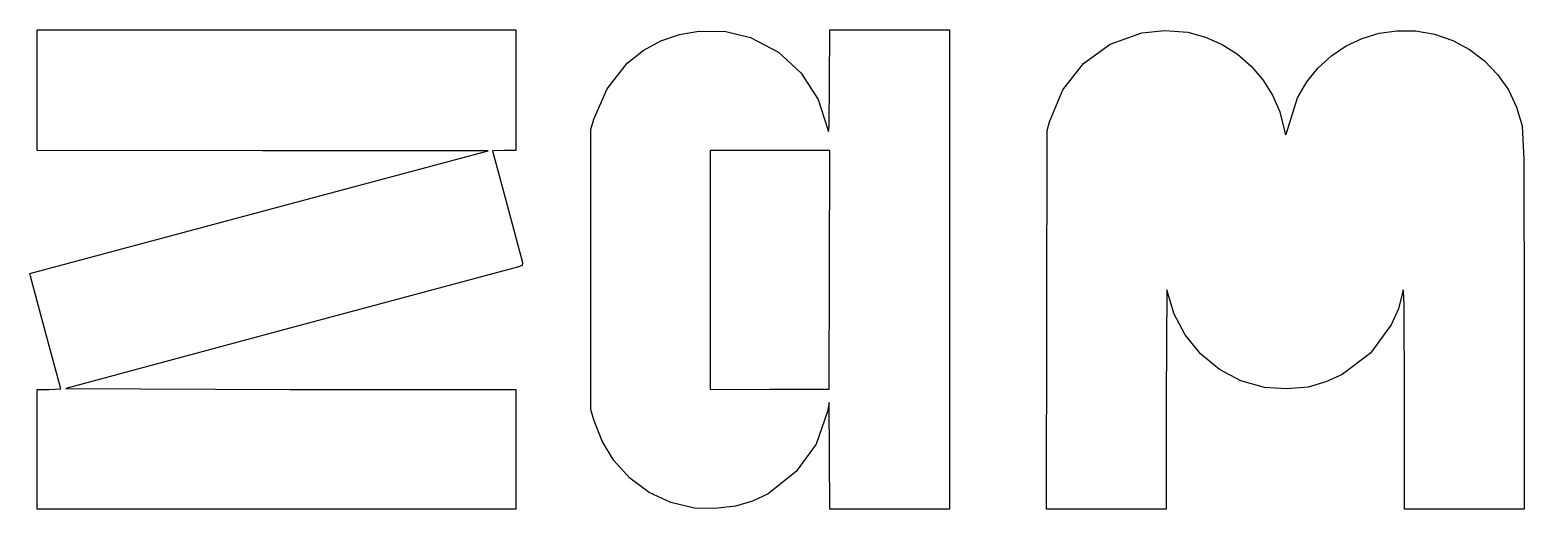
# Model space of a CAD drawing. Extents: x -18 to 67, y 7 to 298.
# Drawn here: x -18.1 to 67, y 6.9 to 34.2 of the extents above.
import ezdxf

# ---------------------------------------------------------------- set-up
doc = ezdxf.new("R2010")
doc.units = 0

msp = doc.modelspace()

# ---------------------------------------------------------------- linework, layer by layer
at = {"layer": 'Layer'}
for p, q in [((-17.7152, 30.7446), (-17.7152, 34.1821)), ((-17.7152, 34.1821), (-4.08144, 34.1821)), ((-4.08144, 34.1821), (9.55228, 34.1821)), ((9.55228, 34.1821), (9.55228, 30.7462)), ((18.8742, 33.9249), (19.98153, 34.1154)), ((19.9816, 34.1154), (21.51467, 34.087883)), ((21.5146, 34.0879), (22.91694, 33.749763)), ((27.4252, 31.1378), (27.440281, 34.1821)), ((27.4403, 34.1821), (30.8484, 34.1821)), ((30.8484, 34.1821), (34.2562, 34.1821)), ((34.2562, 34.1821), (34.2562, 20.5188)), ((45.2195, 34.0104), (46.5395, 34.136606)), ((46.5395, 34.1366), (47.83569, 34.043467)), ((58.7394, 33.9871), (59.75778, 34.12971)), ((59.7578, 34.1297), (60.80978, 34.117794)), ((60.8098, 34.1178), (61.90438, 33.931534)), ((16.8175, 32.9999), (17.812994, 33.549968)), ((17.813, 33.55), (18.87427, 33.924914)), ((22.917, 33.7498), (24.51939, 32.90287)), ((41.8884, 32.258), (43.41319, 33.3637)), ((43.4132, 33.3637), (45.21951, 34.010341)), ((47.8357, 34.0434), (48.84852, 33.768498)), ((48.8485, 33.7685), (49.79703, 33.345432)), ((49.797, 33.3455), (50.666684, 32.789082)), ((56.0205, 32.7073), (56.857111, 33.268216)), ((56.8572, 33.2682), (57.768159, 33.697354)), ((57.7681, 33.6974), (58.739384, 33.987118)), ((61.9043, 33.9315), (62.93538, 33.576165)), ((62.9354, 33.5762), (63.887105, 33.066613)), ((15.9074, 32.2832), (16.817486, 32.999961)), ((24.5194, 32.9028), (25.82155, 31.70714)), ((50.6667, 32.7891), (51.443251, 32.113085)), ((55.2715, 32.0223), (56.020534, 32.707311)), ((63.8871, 33.0666), (64.743026, 32.416779)), ((64.7431, 32.4168), (65.486843, 31.641307)), ((14.7604, 30.8256), (15.90742, 32.28319)), ((25.8215, 31.7072), (26.775641, 30.21971)), ((40.7126, 30.7584), (41.88841, 32.25806)), ((51.4433, 32.113), (52.11296, 31.331951)), ((54.6235, 31.2211), (55.271464, 32.022257)), ((65.4868, 31.6413), (66.10222, 30.754947)), ((-17.7152, 27.308), (-17.715253, 30.74467)), ((9.55228, 30.7462), (9.55228, 27.3106)), ((13.9952, 29.0841), (14.760374, 30.82559)), ((27.4001, 28.6692), (27.425235, 31.13776)), ((39.9532, 28.9304), (40.712553, 30.7584)), ((52.1129, 31.332), (52.661116, 30.460199)), ((54.0904, 30.311), (54.623535, 31.221166)), ((66.1022, 30.7549), (66.573422, 29.77171)), ((26.7757, 30.2197), (27.33397, 28.497)), ((52.6611, 30.4602), (53.074114, 29.511935)), ((53.4406, 28.2393), (54.090416, 30.31098)), ((13.8347, 28.5015), (13.995143, 29.084112)), ((53.0741, 29.5119), (53.337096, 28.50146)), ((66.5734, 29.7718), (66.883491, 28.70632)), ((13.8347, 20.5188), (13.8347, 28.5015)), ((27.3339, 28.497), (27.37491, 28.378202)), ((27.3749, 28.3782), (27.400035, 28.669241)), ((39.8058, 17.6507), (39.822469, 28.4433)), ((39.8225, 28.4433), (39.953204, 28.930397)), ((53.3371, 28.5015), (53.400071, 28.220248)), ((53.4001, 28.2202), (53.440581, 28.23925)), ((66.8835, 28.7063), (66.984835, 26.79733)), ((-4.8704, 27.2921), (-17.7152, 27.307975)), ((-5.0777, 23.7837), (7.9744, 27.27884)), ((7.97439, 27.2789), (-4.87041, 27.292129)), ((8.23058, 27.2789), (9.065604, 24.19122)), ((8.89143, 27.2947), (8.230581, 27.278825)), ((9.55228, 27.3106), (8.891431, 27.294725)), ((24.0311, 27.308), (20.6224, 27.308)), ((20.6224, 27.308), (20.6224, 20.4897)), ((27.4398, 27.308), (24.0311, 27.308)), ((27.4249, 20.5055), (27.439717, 27.30793)), ((66.9849, 26.7973), (67.00051, 17.49456)), ((9.06561, 24.1912), (9.935823, 20.91831)), ((-18.1298, 20.2912), (-5.0777, 23.7837)), ((9.65968, 20.6458), (-3.32402, 17.16653)), ((9.92503, 20.7463), (9.65968, 20.645758)), ((9.93582, 20.9183), (9.925025, 20.746321)), ((13.8346, 12.5363), (13.834706, 20.51877)), ((20.6224, 20.4897), (20.6224, 13.6713)), ((27.4101, 13.7031), (27.424917, 20.50553)), ((34.2562, 20.5188), (34.2562, 6.85569)), ((-18.0942, 20.143), (-18.129786, 20.291166)), ((-17.2169, 16.8754), (-18.094231, 20.143)), ((46.6474, 19.3546), (46.614856, 13.16336)), ((47.0647, 17.9629), (46.647453, 19.35461)), ((60.0957, 19.2779), (59.835879, 18.285714)), ((60.1181, 19.3519), (60.09561, 19.277817)), ((60.1361, 19.2726), (60.118108, 19.351975)), ((60.1602, 18.4868), (60.136123, 19.272612)), ((47.6817, 16.7881), (47.064692, 17.96285)), ((59.8358, 18.2857), (59.433898, 17.35966)), ((60.1782, 13.2798), (60.160208, 18.48679)), ((-3.32402, 17.1665), (-16.08382, 13.72692)), ((39.7892, 6.85569), (39.805869, 17.65069)), ((59.4339, 17.3596), (58.24989, 15.74564)), ((67.0005, 17.4946), (67.0005, 6.85569)), ((-16.3751, 13.7137), (-17.216844, 16.87547)), ((48.5606, 15.706), (47.681655, 16.78814)), ((49.6375, 14.8223), (48.56065, 15.706007)), ((58.2499, 15.7457), (56.63859, 14.53126)), ((50.8662, 14.1714), (49.63748, 14.822274)), ((56.6386, 14.5312), (55.702241, 14.105221)), ((-17.7152, 10.2662), (-17.7152, 13.674)), ((-17.7152, 13.674), (-17.0451, 13.674)), ((-17.0451, 13.674), (-16.37507, 13.713687)), ((-16.0838, 13.7269), (-3.3094, 13.673983)), ((-3.30942, 13.674), (9.55228, 13.674)), ((9.55228, 13.674), (9.55228, 10.2662)), ((20.6224, 13.6713), (24.01626, 13.687175)), ((24.0163, 13.6872), (27.41013, 13.703075)), ((52.2013, 13.7825), (50.86621, 14.171437)), ((53.4557, 13.7084), (52.20131, 13.782483)), ((54.695, 13.8142), (53.45569, 13.708367)), ((55.7023, 14.1053), (54.69503, 13.814259)), ((27.4101, 12.9437), (27.305325, 12.425117)), ((27.4252, 9.90104), (27.410119, 12.94374)), ((46.6149, 13.1633), (46.608021, 6.85564)), ((60.1835, 6.85569), (60.178208, 13.27977)), ((13.9962, 11.9542), (13.834593, 12.536283)), ((14.4737, 10.7345), (13.996234, 11.95423)), ((27.3054, 12.4252), (26.664845, 10.56783)), ((-17.7152, 6.85834), (-17.7152, 10.2662)), ((9.55228, 10.2662), (9.55228, 6.85834)), ((15.1312, 9.62058), (14.473738, 10.73447)), ((26.6648, 10.5678), (25.52193, 8.99618)), ((16.0522, 8.61517), (15.131134, 9.62059)), ((27.4403, 6.85569), (27.425219, 9.90104)), ((17.1501, 7.81348), (16.05221, 8.615166)), ((25.5219, 8.99617), (23.92982, 7.73411)), ((18.3875, 7.24198), (17.1501, 7.813479)), ((23.9299, 7.7341), (23.043097, 7.316059)), ((-4.08144, 6.85834), (-17.7152, 6.85834)), ((9.55228, 6.85834), (-4.08144, 6.85834)), ((19.7271, 6.91919), (18.38752, 7.241981)), ((19.7271, 6.91919), (19.7271, 6.91919)), ((20.8964, 6.89273), (19.7271, 6.919188)), ((22.079, 7.02502), (20.89645, 6.892728)), ((23.0431, 7.31606), (22.079012, 7.025019)), ((30.8484, 6.85569), (27.4403, 6.85569)), ((34.2562, 6.85569), (30.8484, 6.85569)), ((43.1986, 6.85569), (39.7892, 6.85569)), ((46.608, 6.85569), (43.1986, 6.85569)), ((63.5919, 6.85569), (60.1835, 6.85569)), ((67.0005, 6.85569), (63.5919, 6.85569))]:
    msp.add_line(p, q, dxfattribs=at)

doc.saveas('drawing.dxf')
